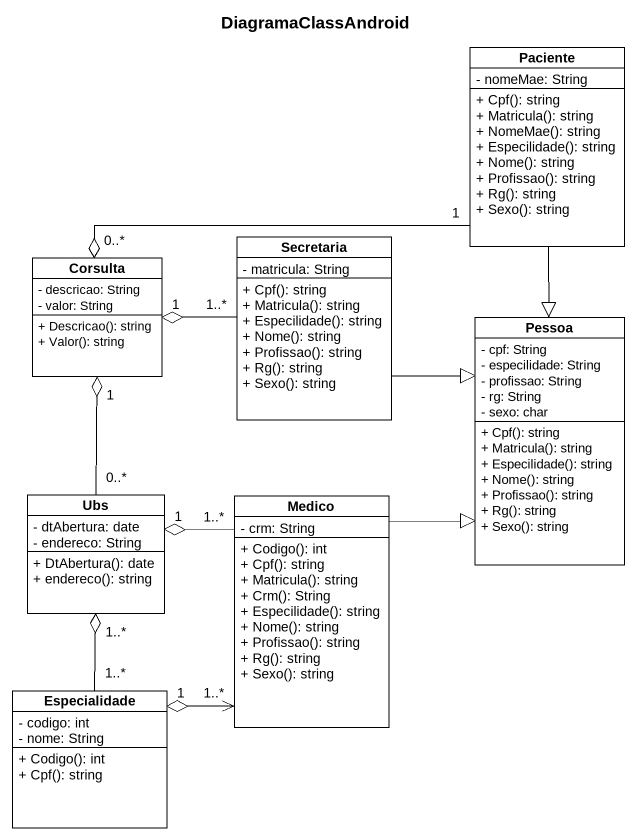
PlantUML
@startuml
title DiagramaClassAndroid
hide circle
hide empty members
skinparam classAttributeIconSize 0
class Paciente {
  - nomeMae: String
  + Cpf(): string
  + Matricula(): string
  + NomeMae(): string
  + Especilidade(): string
  + Nome(): string
  + Profissao(): string
  + Rg(): string
  + Sexo(): string
}
class Secretaria {
  - matricula: String
  + Cpf(): string
  + Matricula(): string
  + Especilidade(): string
  + Nome(): string
  + Profissao(): string
  + Rg(): string
  + Sexo(): string
}
class Corsulta {
  - descricao: String
  - valor: String
  + Descricao(): string
  + Valor(): string
}
class Pessoa {
  - cpf: String
  - especilidade: String
  - profissao: String
  - rg: String
  - sexo: char
  + Cpf(): string
  + Matricula(): string
  + Especilidade(): string
  + Nome(): string
  + Profissao(): string
  + Rg(): string
  + Sexo(): string
}
class Ubs {
  - dtAbertura: date
  - endereco: String
  + DtAbertura(): date
  + endereco(): string
}
class Medico {
  - crm: String
  + Codigo(): int
  + Cpf(): string
  + Matricula(): string
  + Crm(): String
  + Especilidade(): string
  + Nome(): string
  + Profissao(): string
  + Rg(): string
  + Sexo(): string
}
class Especialidade {
  - codigo: int
  - nome: String
  + Codigo(): int
  + Cpf(): string
}
Paciente "1" -left-o "0..*" Corsulta
Paciente --|> Pessoa
Secretaria "1..*" -left-o "1" Corsulta
Secretaria -right-|> Pessoa
Ubs "0..*" -up-o "1" Corsulta
Medico -up-|> Pessoa
Medico "1..*" -left-o "1" Ubs
Medico "1..*" <--o "1" Especialidade
Especialidade "1..*" -up-o "1..*" Ubs
@enduml
